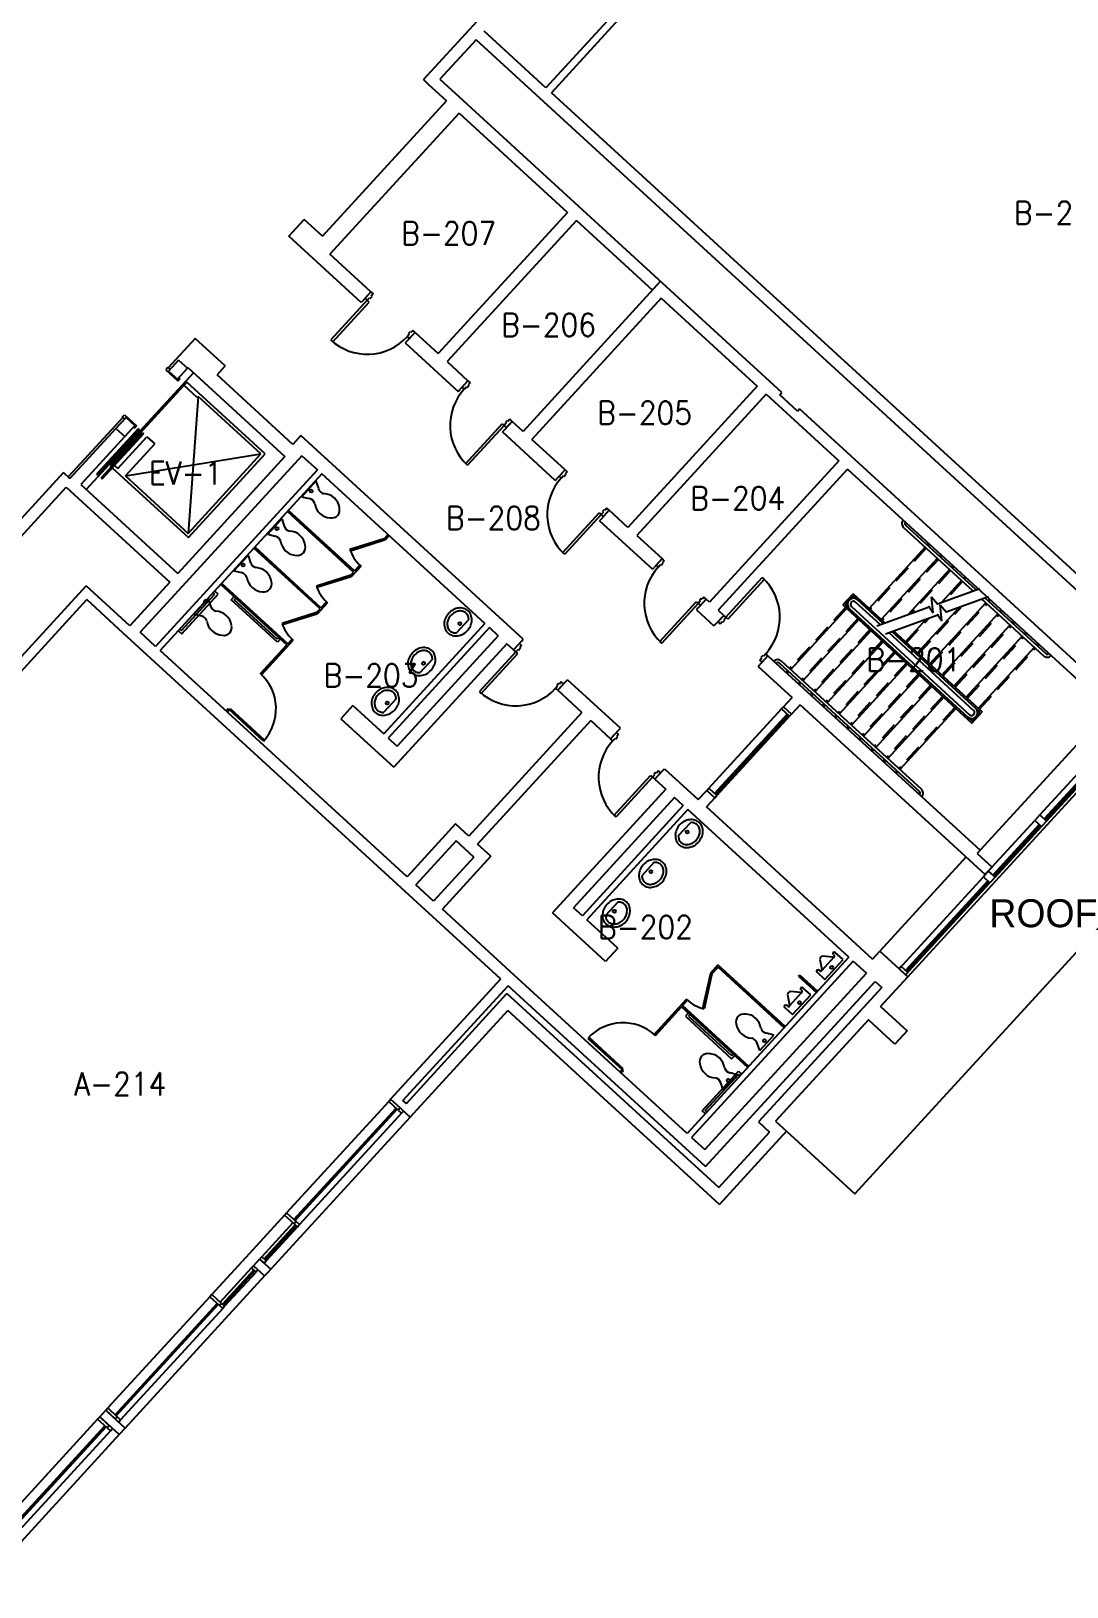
# Model space of a CAD drawing. Header units: inches. Extents: x 0 to 15110, y -1099 to 7181.
# Drawn here: x 1981 to 2674, y 585 to 1625 of the extents above; entities that cross this region are included whole.
import ezdxf
from ezdxf.enums import TextEntityAlignment as Align

# ---------------------------------------------------------------- set-up
doc = ezdxf.new("R2010")
doc.units = ezdxf.units.IN
doc.header["$LTSCALE"] = 48
doc.header["$MEASUREMENT"] = 0
doc.linetypes.add('HIDDEN', pattern=[0.375, 0.25, -0.125])
doc.layers.get('0').update_dxf_attribs({"linetype": 'CONTINUOUS'})
for name, color, linetype in [('A-DOOR', 5, 'CONTINUOUS'), ('A-FLOR-STRS', 4, 'CONTINUOUS'), ('A-FURN', 6, 'CONTINUOUS'), ('A-GLAZ', 1, 'CONTINUOUS'), ('A-GLAZ-DETL', 5, 'CONTINUOUS'), ('A-ROOF', 5, 'CONTINUOUS'), ('A-TEXT', 3, 'CONTINUOUS'), ('A-WALL', 7, 'CONTINUOUS'), ('A-WALL-SILL', 3, 'CONTINUOUS'), ('SP-RMNO', 7, 'CONTINUOUS'), ('SP-ROOM', 7, 'CONTINUOUS'), ('SP-ROOMF', 7, 'CONTINUOUS')]:
    doc.layers.add(name, color=color, linetype=linetype)
doc.layers.get('0').off()
doc.layers.get('SP-ROOM').off()
doc.layers.get('SP-ROOMF').off()
doc.styles.add('ARCH', font='arch.shx')
doc.styles.add('ROMANS', font='ROMANS', dxfattribs={"width": 0.78})

# ---------------------------------------------------------------- blocks, each defined once
blk = doc.blocks.new('FMGRM1')
at = {"style": 'ROMANS', "width": 0.9}
for tag, p in [('DATA1', (0, -0.284)), ('DATA2', (0, -0.443)), ('DATA3', (0, -0.602)), ('DATA4', (0, -0.762)), ('DATA5', (0, -0.921))]:
    blk.add_attdef(tag, text='', height=0.117, dxfattribs=at).set_placement(p, align=Align.CENTER)
at = {"layer": 'SP-RMNO', "style": 'ROMANS', "width": 0.9}
blk.add_attdef('RMNUMB', text='', height=0.16, dxfattribs=at).set_placement((0, 0), align=Align.MIDDLE)

msp = doc.modelspace()

# ---------------------------------------------------------------- linework, layer by layer
at = {"layer": 'A-DOOR', "linetype": 'Continuous'}
for p, q in [((2204.7, 1446.9), (2208.6, 1451.1)), ((2206.2, 1445.5), (2204.7, 1446.9)), ((2207.5, 1447), (2206.2, 1445.5)), ((2208, 1446.5), (2207.5, 1447)), ((2209.2, 1447.9), (2208, 1446.5)), ((2208.6, 1451.1), (2210.1, 1449.8)), ((2210.1, 1449.8), (2208.8, 1448.3)), ((2208.8, 1448.3), (2209.2, 1447.9)), ((2206.2, 1445.5), (2181.9, 1419)), ((2183.2, 1417.8), (2207.5, 1444.3)), ((2207.5, 1444.3), (2206.2, 1445.5)), ((2236.6, 1425.4), (2235.3, 1424)), ((2238.1, 1424.1), (2236.6, 1425.4)), ((2181.9, 1419), (2183.2, 1417.8)), ((2234.1, 1422.6), (2232.8, 1421.2)), ((2232.8, 1421.2), (2234.2, 1419.9)), ((2234.9, 1424.4), (2233.6, 1423.1)), ((2233.6, 1423.1), (2234.1, 1422.6)), ((2234.2, 1419.9), (2238.1, 1424.1)), ((2235.3, 1424), (2234.9, 1424.4)), ((2080, 1405.5), (2073.3, 1398.1)), ((2089.9, 1397.1), (2018.3, 1319)), ((2072.8, 1400.6), (2071.5, 1399.1)), ((2071.5, 1399.1), (2079.6, 1391.7)), ((2072.8, 1400.6), (2074.3, 1399.3)), ((2073.3, 1398.1), (2079.2, 1392.7)), ((2079.2, 1392.7), (2085.9, 1400.1)), ((2080.2, 1393.8), (2080.9, 1393.2)), ((2079.6, 1391.7), (2080.9, 1393.2)), ((2269.6, 1387.4), (2273.5, 1391.7)), ((2271.1, 1386.1), (2269.6, 1387.4)), ((2272.4, 1387.5), (2271.1, 1386.1)), ((2272.9, 1387.1), (2272.4, 1387.5)), ((2274.1, 1388.5), (2272.9, 1387.1)), ((2273.5, 1391.7), (2275, 1390.3)), ((2275, 1390.3), (2273.7, 1388.9)), ((2273.7, 1388.9), (2274.1, 1388.5)), ((2038.1, 1359.8), (2044.9, 1367.2)), ((2042.4, 1367.4), (2043.8, 1368.9)), ((2042.4, 1367.4), (2043.9, 1366.1)), ((2043.8, 1368.9), (2051.9, 1361.5)), ((2044.9, 1367.2), (2050.8, 1361.8)), ((2272, 1336.4), (2296.3, 1362.9)), ((2296.3, 1362.9), (2297.6, 1361.8)), ((2298.9, 1363.2), (2297.6, 1361.8)), ((2299.7, 1365), (2298.5, 1363.6)), ((2298.5, 1363.6), (2298.9, 1363.2)), ((2299.1, 1360.4), (2303, 1364.6)), ((2300.2, 1364.6), (2299.7, 1365)), ((2301.5, 1366), (2300.2, 1364.6)), ((2303, 1364.6), (2301.5, 1366)), ((2053, 1359.7), (2025.1, 1329.3)), ((2053.7, 1359.1), (2025.9, 1328.7)), ((2050.8, 1361.8), (2044, 1354.4)), ((2049.8, 1360.7), (2050.5, 1360)), ((2051.9, 1361.5), (2050.5, 1360)), ((2053, 1359.7), (2053.7, 1359.1)), ((2297.6, 1361.8), (2273.3, 1335.2)), ((2297.6, 1361.8), (2299.1, 1360.4)), ((2273.3, 1335.2), (2272, 1336.4)), ((2334.5, 1328), (2338.4, 1332.2)), ((2338.4, 1332.2), (2339.9, 1330.9)), ((2025.1, 1329.3), (2025.9, 1328.7)), ((2336, 1326.6), (2334.5, 1328)), ((2337.3, 1328.1), (2336, 1326.6)), ((2337.7, 1327.6), (2337.3, 1328.1)), ((2339, 1329), (2337.7, 1327.6)), ((2339.9, 1330.9), (2338.5, 1329.4)), ((2338.5, 1329.4), (2339, 1329)), ((2336.9, 1276.9), (2361.2, 1303.5)), ((2362.5, 1302.3), (2338.2, 1275.8)), ((2361.2, 1303.5), (2362.5, 1302.3)), ((2363.8, 1303.7), (2362.5, 1302.3)), ((2362.5, 1302.3), (2364, 1301)), ((2364.6, 1305.5), (2363.4, 1304.2)), ((2363.4, 1304.2), (2363.8, 1303.7)), ((2364, 1301), (2367.9, 1305.2)), ((2365.1, 1305.1), (2364.6, 1305.5)), ((2366.4, 1306.5), (2365.1, 1305.1)), ((2367.9, 1305.2), (2366.4, 1306.5)), ((2217.5, 1286.1), (2194.6, 1278.9)), ((2217.8, 1285.1), (2194.9, 1277.9)), ((2217.8, 1285.1), (2217.5, 1286.1)), ((2338.2, 1275.8), (2336.9, 1276.9)), ((2399.4, 1268.5), (2403.3, 1272.8)), ((2403.9, 1269.6), (2402.6, 1268.2)), ((2403.3, 1272.8), (2404.7, 1271.4)), ((2404.7, 1271.4), (2403.4, 1270)), ((2403.4, 1270), (2403.9, 1269.6)), ((2195.1, 1261.7), (2172.2, 1254.5)), ((2195.4, 1260.7), (2172.5, 1253.5)), ((2195.4, 1260.7), (2195.1, 1261.7)), ((2400.8, 1267.2), (2399.4, 1268.5)), ((2402.2, 1268.6), (2400.8, 1267.2)), ((2402.6, 1268.2), (2402.2, 1268.6)), ((2446, 1233.6), (2470.3, 1260.1)), ((2471.6, 1258.9), (2447.3, 1232.4)), ((2470.3, 1260.1), (2471.6, 1258.9)), ((2401.8, 1217.5), (2426.1, 1244)), ((2427.4, 1242.9), (2403.1, 1216.3)), ((2426.1, 1244), (2427.4, 1242.9)), ((2428.7, 1244.3), (2427.4, 1242.9)), ((2427.4, 1242.9), (2428.9, 1241.5)), ((2429.5, 1246.1), (2428.2, 1244.7)), ((2428.2, 1244.7), (2428.7, 1244.3)), ((2428.9, 1241.5), (2432.8, 1245.7)), ((2430, 1245.7), (2429.5, 1246.1)), ((2431.3, 1247.1), (2430, 1245.7)), ((2432.8, 1245.7), (2431.3, 1247.1)), ((2172.2, 1236.7), (2149.3, 1229.5)), ((2172.5, 1235.7), (2149.6, 1228.5)), ((2172.5, 1235.7), (2172.2, 1236.7)), ((2444.5, 1234.9), (2440.7, 1230.7)), ((2440.7, 1230.7), (2442.1, 1229.3)), ((2442.1, 1229.3), (2443.4, 1230.8)), ((2443.4, 1230.8), (2443.9, 1230.3)), ((2443.9, 1230.3), (2445.2, 1231.7)), ((2446, 1233.6), (2444.5, 1234.9)), ((2444.7, 1232.2), (2446, 1233.6)), ((2445.2, 1231.7), (2444.7, 1232.2)), ((2447.3, 1232.4), (2446, 1233.6)), ((2403.1, 1216.3), (2401.8, 1217.5)), ((2305.5, 1210.5), (2281.2, 1183.9)), ((2282.4, 1182.7), (2306.8, 1209.3)), ((2304, 1211.8), (2307.9, 1216)), ((2305.5, 1210.5), (2304, 1211.8)), ((2306.8, 1211.9), (2305.5, 1210.5)), ((2306.8, 1209.3), (2305.5, 1210.5)), ((2307.2, 1211.5), (2306.8, 1211.9)), ((2308.5, 1212.8), (2307.2, 1211.5)), ((2307.9, 1216), (2309.4, 1214.7)), ((2309.4, 1214.7), (2308.1, 1213.3)), ((2308.1, 1213.3), (2308.5, 1212.8)), ((2469.5, 1206.9), (2470.8, 1208.3)), ((2470, 1206.4), (2469.5, 1206.9)), ((2474, 1207.9), (2470.2, 1203.7)), ((2470.8, 1208.3), (2471.3, 1207.8)), ((2471.3, 1207.8), (2472.6, 1209.3)), ((2472.6, 1209.3), (2474, 1207.9)), ((2468.7, 1205), (2470, 1206.4)), ((2470.2, 1203.7), (2468.7, 1205)), ((2333.3, 1187.6), (2332, 1186.1)), ((2332, 1186.1), (2333.5, 1184.8)), ((2334.1, 1189.4), (2332.9, 1188)), ((2332.9, 1188), (2333.3, 1187.6)), ((2333.5, 1184.8), (2337.4, 1189)), ((2334.6, 1188.9), (2334.1, 1189.4)), ((2335.9, 1190.4), (2334.6, 1188.9)), ((2337.4, 1189), (2335.9, 1190.4)), ((2281.2, 1183.9), (2282.4, 1182.7)), ((2114, 1171.7), (2114.7, 1172.4)), ((2136.8, 1150.8), (2114, 1171.7)), ((2137.5, 1151.5), (2114.7, 1172.4)), ((2368.9, 1152.4), (2372.8, 1156.6)), ((2372.8, 1156.6), (2374.2, 1155.2)), ((2374.2, 1155.2), (2372.9, 1153.8)), ((2370.4, 1151), (2368.9, 1152.4)), ((2371.7, 1152.4), (2370.4, 1151)), ((2372.1, 1152), (2371.7, 1152.4)), ((2373.4, 1153.4), (2372.1, 1152)), ((2372.9, 1153.8), (2373.4, 1153.4)), ((2371.3, 1101.3), (2395.6, 1127.9)), ((2396.9, 1126.7), (2372.6, 1100.1)), ((2395.6, 1127.9), (2396.9, 1126.7)), ((2398.2, 1128.1), (2396.9, 1126.7)), ((2396.9, 1126.7), (2398.4, 1125.3)), ((2399, 1129.9), (2397.7, 1128.5)), ((2397.7, 1128.5), (2398.2, 1128.1)), ((2398.4, 1125.3), (2402.3, 1129.6)), ((2399.5, 1129.5), (2399, 1129.9)), ((2400.8, 1130.9), (2399.5, 1129.5)), ((2402.3, 1129.6), (2400.8, 1130.9)), ((2372.6, 1100.1), (2371.3, 1101.3)), ((2435.6, 995.5), (2430.4, 972.1)), ((2436.6, 995.3), (2431.4, 971.9)), ((2435.6, 995.5), (2436.6, 995.3)), ((2353.6, 952.1), (2376.5, 931.2)), ((2354.3, 952.9), (2377.1, 931.9)), ((2376.5, 931.2), (2377.1, 931.9))]:
    msp.add_line(p, q, dxfattribs=at)
for centre, radius, start, end in [((2217.5, 1286.1), 24, 197.5, 227.5), ((2195.1, 1261.7), 24, 197.5, 227.5), ((2172.2, 1236.7), 24, 197.5, 227.5), ((2113.2, 1172.4), 32, 317.5, 47.4963), ((2377.2, 930.5), 32, 47.5037, 137.5)]:
    msp.add_arc(centre, radius, start, end, dxfattribs=at)
for centre, major_axis, ratio, start_param, end_param in [((2206.2, 1445.5), (-25.5, 25.5), 1, 1.614429, 3.185226), ((2297.6, 1361.8), (-25.5, 25.5), 1, 0.043633, 1.61443), ((2362.5, 1302.3), (-25.5, 25.5), 1, 0.043633, 1.61443), ((2427.4, 1242.9), (25.5, 25.5), 1, 1.61443, 3.185226), ((2446, 1233.6), (-25.5, 25.5), 1, 3.185226, 4.756022), ((2305.5, 1210.5), (-25.5, 25.5), 1, 1.614429, 3.185226), ((2396.9, 1126.7), (25.5, 25.5), 1, 1.61443, 3.185226), ((2436.6, 995.3), (0, 24), 0.999688, 2.399828, 2.923426)]:
    msp.add_ellipse(centre, major_axis=major_axis, ratio=ratio, start_param=start_param, end_param=end_param, dxfattribs=at)
at = {"layer": 'A-FLOR-STRS', "linetype": 'Continuous'}
for p, q in [((2611.1, 1251.2), (2564.8, 1293.6)), ((2613.2, 1252), (2566.1, 1295.1)), ((2579.2, 1280.4), (2541.7, 1239.5)), ((2581.5, 1283), (2580.5, 1281.9)), ((2587.3, 1273), (2549.8, 1232.1)), ((2589.6, 1275.6), (2588.6, 1274.5)), ((2595.4, 1265.6), (2567.8, 1235.5)), ((2597.7, 1268.2), (2596.7, 1267.1)), ((2605.9, 1260.7), (2604.8, 1259.6)), ((2524.2, 1242), (2531, 1249.3)), ((2552.2, 1229.9), (2531, 1249.3)), ((2587.4, 1242.6), (2615.8, 1252.9)), ((2603.5, 1258.2), (2590.2, 1243.6)), ((2526.8, 1239.6), (2489.3, 1198.7)), ((2524.2, 1242), (2610.5, 1162.9)), ((2525.6, 1242), (2531, 1247.9)), ((2525.6, 1242), (2610.4, 1164.3)), ((2529.9, 1240.8), (2608.8, 1168.5)), ((2551.1, 1229.5), (2531, 1247.9)), ((2549, 1228.7), (2532.6, 1243.7)), ((2546.9, 1227.9), (2581.8, 1240.6)), ((2574.1, 1209.8), (2602.4, 1240.6)), ((2581.8, 1240.6), (2584.5, 1236.6)), ((2582.2, 1202.4), (2619.7, 1243.3)), ((2584.5, 1236.6), (2583.5, 1247.2)), ((2583.5, 1247.2), (2587.4, 1242.6)), ((2590.3, 1231.3), (2589.3, 1241.9)), ((2589.3, 1241.9), (2593.2, 1237.3)), ((2593.2, 1237.3), (2621.5, 1247.6)), ((2616.9, 1245.9), (2658.4, 1207.8)), ((2619, 1246.7), (2659.8, 1209.3)), ((2621.1, 1244.8), (2622.1, 1245.9)), ((2629.2, 1237.3), (2630.2, 1238.4)), ((2534.9, 1232.2), (2497.4, 1191.2)), ((2552.6, 1222.6), (2587.6, 1235.3)), ((2566, 1217.2), (2580, 1232.5)), ((2587.6, 1235.3), (2590.3, 1231.3)), ((2590.3, 1194.9), (2627.8, 1235.9)), ((2598.4, 1187.5), (2635.9, 1228.4)), ((2637.3, 1229.9), (2638.3, 1231)), ((2543, 1224.7), (2505.5, 1183.8)), ((2551.1, 1217.3), (2513.6, 1176.4)), ((2554.8, 1223.4), (2611.5, 1171.4)), ((2556.9, 1224.2), (2615.8, 1170.2)), ((2558, 1224.6), (2617.2, 1170.3)), ((2606.5, 1180.1), (2644, 1221)), ((2645.4, 1222.5), (2646.4, 1223.6)), ((2559.2, 1209.9), (2521.7, 1168.9)), ((2614.7, 1172.6), (2652.2, 1213.6)), ((2653.5, 1215), (2654.5, 1216.1)), ((2481.7, 1202.9), (2575.3, 1117.1)), ((2483, 1204.4), (2576.7, 1118.6)), ((2488, 1197.2), (2486.9, 1196.1)), ((2567.4, 1202.4), (2529.9, 1161.5)), ((2496.1, 1189.8), (2495.1, 1188.7)), ((2575.5, 1195), (2538, 1154.1)), ((2583.6, 1187.6), (2546.1, 1146.6)), ((2504.2, 1182.3), (2503.2, 1181.2)), ((2591.7, 1180.1), (2554.2, 1139.2)), ((2512.3, 1174.9), (2511.3, 1173.8)), ((2520.4, 1167.5), (2519.4, 1166.4)), ((2599.8, 1172.7), (2562.3, 1131.8)), ((2610.4, 1164.3), (2615.8, 1170.2)), ((2610.5, 1162.9), (2617.2, 1170.3)), ((2528.5, 1160), (2527.5, 1158.9)), ((2536.6, 1152.6), (2535.6, 1151.5)), ((2544.7, 1145.2), (2543.7, 1144.1)), ((2552.8, 1137.7), (2551.8, 1136.6)), ((2560.9, 1130.3), (2559.9, 1129.2))]:
    msp.add_line(p, q, dxfattribs=at)
at = {"layer": 'A-FLOR-STRS', "linetype": 'HIDDEN'}
for p, q in [((2579.9, 1279.8), (2542.4, 1238.9)), ((2582.3, 1282.4), (2581.2, 1281.2)), ((2588, 1272.3), (2550.5, 1231.4)), ((2590.4, 1274.9), (2589.4, 1273.8)), ((2596.1, 1264.9), (2569.9, 1236.3)), ((2598.5, 1267.5), (2597.5, 1266.4)), ((2606.6, 1260.1), (2605.6, 1259)), ((2604.2, 1257.5), (2592.2, 1244.4)), ((2526.1, 1240.3), (2488.6, 1199.3)), ((2574.8, 1209.1), (2604.4, 1241.4)), ((2583, 1201.7), (2620.4, 1242.6)), ((2621.8, 1244.1), (2622.8, 1245.2)), ((2629.9, 1236.7), (2630.9, 1237.8)), ((2534.2, 1232.8), (2496.7, 1191.9)), ((2566.7, 1216.6), (2582.1, 1233.3)), ((2591.1, 1194.3), (2628.6, 1235.2)), ((2599.2, 1186.8), (2636.7, 1227.8)), ((2638, 1229.2), (2639, 1230.3)), ((2542.3, 1225.4), (2504.8, 1184.5)), ((2550.4, 1218), (2512.9, 1177)), ((2558.6, 1224), (2559.7, 1225.2)), ((2607.3, 1179.4), (2644.8, 1220.3)), ((2646.1, 1221.8), (2647.1, 1222.9)), ((2558.5, 1210.5), (2521, 1169.6)), ((2615.4, 1172), (2652.9, 1212.9)), ((2654.2, 1214.4), (2655.3, 1215.5)), ((2487.2, 1197.9), (2486.2, 1196.8)), ((2566.6, 1203.1), (2529.1, 1162.2)), ((2495.3, 1190.4), (2494.3, 1189.3)), ((2574.7, 1195.7), (2537.2, 1154.8)), ((2582.8, 1188.2), (2545.3, 1147.3)), ((2503.4, 1183), (2502.4, 1181.9)), ((2511.5, 1175.6), (2510.5, 1174.5)), ((2590.9, 1180.8), (2553.4, 1139.9)), ((2519.7, 1168.1), (2518.6, 1167)), ((2599.1, 1173.4), (2561.6, 1132.5)), ((2527.8, 1160.7), (2526.8, 1159.6)), ((2535.9, 1153.3), (2534.9, 1152.2)), ((2544, 1145.8), (2543, 1144.7)), ((2552.1, 1138.4), (2551.1, 1137.3)), ((2560.2, 1131), (2559.2, 1129.9))]:
    msp.add_line(p, q, dxfattribs=at)
at = {"layer": 'A-FLOR-STRS', "linetype": 'Continuous'}
for centre, radius, start, end in [((2567.1, 1296.2), 3.5, 137.5, 227.5015), ((2567.1, 1296.2), 1.5, 137.5, 227.5023), ((2531.3, 1242.3), 4, 47.5, 227.5), ((2531.3, 1242.3), 2, 47.5, 227.5), ((2660.8, 1210.4), 3.5, 227.4986, 317.5), ((2660.8, 1210.4), 1.5, 227.4986, 317.5), ((2480.7, 1201.8), 3.5, 47.4991, 137.5), ((2480.7, 1201.8), 1.5, 47.498, 137.5), ((2610.2, 1170), 4, 227.5, 47.5029), ((2610.2, 1170), 2, 227.5, 47.5048), ((2574.3, 1116), 1.5, 317.5, 47.5), ((2574.3, 1116), 3.5, 317.5, 47.5009)]:
    msp.add_arc(centre, radius, start, end, dxfattribs=at)
for p in [(2581.8, 1240.6), (2587.4, 1242.6), (2587.6, 1235.3), (2593.2, 1237.3)]:
    msp.add_point(p, dxfattribs=at)
at = {"layer": 'A-FURN', "linetype": 'Continuous'}
for p, q in [((2162.4, 1314.2), (2171.9, 1324.5)), ((2171.9, 1324.5), (2173.5, 1319.6)), ((2162.4, 1314.2), (2167.4, 1313)), ((2139.6, 1289.1), (2149, 1299.4)), ((2149, 1299.4), (2150.7, 1294.6)), ((2139.6, 1289.1), (2144.6, 1287.9)), ((2117, 1264.7), (2126.5, 1275)), ((2126.5, 1275), (2128.1, 1270.1)), ((2117, 1264.7), (2122, 1263.5)), ((2082, 1224.7), (2104.3, 1249)), ((2082.1, 1222.6), (2106.4, 1249.1)), ((2104.3, 1249), (2103.2, 1250)), ((2106.4, 1249.1), (2104.2, 1251.1)), ((2099.7, 1246), (2090.3, 1235.7)), ((2099.7, 1246), (2101.4, 1241.1)), ((2115.1, 1245.2), (2117.1, 1247.5)), ((2146.1, 1216.9), (2115.1, 1245.2)), ((2117.2, 1245.3), (2118.2, 1246.4)), ((2146, 1219), (2117.2, 1245.3)), ((2090.3, 1235.7), (2095.3, 1234.5)), ((2265.9, 1223.2), (2274.1, 1232.1)), ((2079.9, 1224.6), (2082.1, 1222.6)), ((2080.9, 1225.7), (2082, 1224.7)), ((2147, 1220.1), (2146, 1219)), ((2148.1, 1219.1), (2146.1, 1216.9)), ((2249.8, 1205.6), (2241.6, 1196.6)), ((2225.4, 1179), (2217.3, 1170.1)), ((2414.1, 1087.4), (2422.3, 1096.3)), ((2398, 1069.8), (2389.8, 1060.8)), ((2373.7, 1043.2), (2365.5, 1034.3)), ((2524.3, 1004.8), (2519.1, 1009.5)), ((2508.7, 1004.8), (2510.1, 998.2)), ((2518.2, 1006.3), (2510.1, 997.5)), ((2517.5, 1006.3), (2510.7, 1007.1)), ((2512.1, 991.5), (2524.3, 1004.8)), ((2517.8, 1008.1), (2518.5, 1007.4)), ((2507, 996.3), (2512.1, 991.5)), ((2509.1, 997.1), (2508.3, 997.7)), ((2487.1, 981.3), (2488.4, 974.6)), ((2496.6, 982.7), (2488.5, 973.9)), ((2495.9, 982.7), (2489.1, 983.5)), ((2490.5, 968), (2502.7, 981.2)), ((2496.2, 984.5), (2496.9, 983.8)), ((2502.7, 981.2), (2497.5, 986)), ((2420.9, 969.1), (2418.9, 966.9)), ((2422, 968.1), (2421, 967)), ((2485.3, 972.7), (2490.5, 968)), ((2487.4, 973.5), (2486.7, 974.2)), ((2418.9, 966.9), (2449.8, 938.5)), ((2421, 967), (2449.7, 940.6)), ((2468.6, 944), (2466.9, 948.9)), ((2468.6, 944), (2478, 954.3)), ((2478, 954.3), (2473, 955.5)), ((2449.7, 940.6), (2450.7, 941.7)), ((2449.8, 938.5), (2451.9, 940.7)), ((2430.1, 903.7), (2454.4, 930.2)), ((2432.2, 903.8), (2454.5, 928.1)), ((2453.7, 927.8), (2444.2, 917.4)), ((2453.7, 927.8), (2448.7, 929)), ((2454.4, 930.2), (2456.6, 928.2)), ((2454.5, 928.1), (2455.6, 927.1)), ((2444.2, 917.4), (2442.6, 922.3)), ((2432.3, 901.7), (2430.1, 903.7)), ((2433.3, 902.8), (2432.2, 903.8))]:
    msp.add_line(p, q, dxfattribs=at)
for centre in [(2168.6, 1318), (2145.8, 1292.9), (2123.2, 1268.5), (2098, 1244.2), (2268.1, 1229.4), (2243.8, 1202.8), (2219.5, 1176.3), (2420.1, 1090.1), (2395.7, 1063.6), (2371.4, 1037.1), (2516.7, 999.5), (2495.1, 975.9), (2471.8, 950.5), (2447.5, 924)]:
    msp.add_circle(centre, 1, dxfattribs=at)
for centre, radius, start, end in [((2166.2, 1308), 5.15, 18.4454, 76.5546), ((2178.4, 1321.2), 5.15, 198.4454, 256.5546), ((2176.6, 1305.2), 11.1, 8.1924, 86.8076), ((2182, 1311.2), 11.1, 188.1924, 266.8076), ((2182.4, 1305.3), 5.3, 259.3908, 15.6092), ((2155.5, 1296.2), 5.15, 198.4454, 256.5546), ((2153.7, 1280.2), 11.1, 8.1924, 86.8076), ((2143.4, 1282.9), 5.15, 18.4454, 76.5546), ((2159.2, 1286.1), 11.1, 188.1924, 266.8076), ((2159.6, 1280.3), 5.3, 259.3908, 15.6092), ((2133, 1271.8), 5.15, 198.4454, 256.5546), ((2120.8, 1258.5), 5.15, 18.4454, 76.5546), ((2136.7, 1261.7), 11.1, 188.1924, 266.8076), ((2131.2, 1255.7), 11.1, 8.1924, 86.8076), ((2137, 1255.9), 5.3, 259.3908, 15.6092), ((2106.3, 1242.7), 5.15, 198.4454, 256.5546), ((2104.4, 1226.7), 11.1, 8.1924, 86.8076), ((2269.3, 1228.3), 11.8, 118.4565, 137.5), ((2268.5, 1229.8), 10.1, 97.6944, 118.4565), ((2268.5, 1229.8), 8.08, 97.6944, 118.4565), ((2268.3, 1231.1), 8.75, 73.93, 97.6944), ((2268.3, 1231.1), 6.75, 73.93, 97.6944), ((2268.7, 1232.5), 7.29, 47.5, 73.93), ((2268.7, 1232.5), 7.29, 21.07, 47.5), ((2094.1, 1229.5), 5.15, 18.4454, 76.5546), ((2109.9, 1232.7), 11.1, 188.1924, 266.8076), ((2110.3, 1226.8), 5.3, 259.3908, 15.6092), ((2267.7, 1229), 10.1, 156.5435, 177.3056), ((2266.4, 1229), 8.75, 177.3056, 201.07), ((2269.3, 1228.3), 11.8, 137.5, 156.5435), ((2267.7, 1229), 8.08, 156.5435, 177.3056), ((2266.4, 1229), 6.75, 177.3056, 201.07), ((2269.3, 1228.3), 9.77, 137.5, 156.5435), ((2269.3, 1228.3), 9.77, 118.4565, 137.5), ((2268.7, 1232.5), 5.29, 47.5, 73.93), ((2268.7, 1232.5), 5.29, 21.07, 47.5), ((2264.5, 1232.7), 11.8, 317.5, 336.5435), ((2267.3, 1232), 6.75, 1.1138, 21.07), ((2266, 1232.1), 10.1, 336.5435, 357.3056), ((2267.3, 1232), 8.75, 357.3056, 21.07), ((2265, 1228.5), 7.29, 201.07, 227.5), ((2265, 1228.5), 5.29, 201.07, 227.5), ((2265, 1228.5), 7.29, 227.5, 253.93), ((2265, 1228.5), 5.29, 227.5, 253.93), ((2265.4, 1229.9), 8.75, 253.93, 277.6944), ((2265.4, 1229.9), 6.75, 253.93, 273.8862), ((2265.3, 1231.2), 10.1, 277.6944, 298.4565), ((2264.5, 1232.7), 11.8, 298.4565, 317.5), ((2245, 1201.8), 11.8, 137.5, 156.5435), ((2245, 1201.8), 9.77, 137.5, 156.5435), ((2245, 1201.8), 11.8, 118.4565, 137.5), ((2245, 1201.8), 9.77, 118.4565, 137.5), ((2244.2, 1203.3), 10.1, 97.6944, 118.4565), ((2244.2, 1203.3), 8.08, 97.6944, 118.4565), ((2244, 1204.6), 8.75, 73.93, 97.6944), ((2244, 1204.6), 6.75, 73.93, 97.6944), ((2244.4, 1206), 5.29, 47.5, 73.93), ((2244.4, 1206), 7.29, 47.5, 73.93), ((2244.4, 1206), 5.29, 21.07, 47.5), ((2244.4, 1206), 7.29, 21.07, 47.5), ((2243, 1205.5), 6.75, 1.1138, 21.07), ((2243, 1205.5), 8.75, 357.3056, 21.07), ((2243.4, 1202.4), 10.1, 156.5435, 177.3056), ((2242.1, 1202.5), 8.75, 177.3056, 201.07), ((2240.7, 1202), 7.29, 201.07, 227.5), ((2243.4, 1202.4), 8.08, 156.5435, 177.3056), ((2242.1, 1202.5), 6.75, 177.3056, 201.07), ((2240.7, 1202), 5.29, 201.07, 227.5), ((2240.7, 1202), 7.29, 227.5, 253.93), ((2240.7, 1202), 5.29, 227.5, 253.93), ((2241.1, 1203.4), 6.75, 253.93, 273.8862), ((2240.1, 1206.2), 11.8, 298.4565, 317.5), ((2240.1, 1206.2), 11.8, 317.5, 336.5435), ((2241.7, 1205.5), 10.1, 336.5435, 357.3056), ((2219.8, 1176.7), 10.1, 97.6944, 118.4565), ((2219.7, 1178), 8.75, 73.93, 97.6944), ((2220.1, 1179.4), 7.29, 47.5, 73.93), ((2241.1, 1203.4), 8.75, 253.93, 277.6944), ((2240.9, 1204.7), 10.1, 277.6944, 298.4565), ((2219.1, 1175.9), 10.1, 156.5435, 177.3056), ((2217.8, 1176), 8.75, 177.3056, 201.07), ((2220.6, 1175.2), 11.8, 137.5, 156.5435), ((2219.1, 1175.9), 8.08, 156.5435, 177.3056), ((2217.8, 1176), 6.75, 177.3056, 201.07), ((2220.6, 1175.2), 9.77, 137.5, 156.5435), ((2220.6, 1175.2), 11.8, 118.4565, 137.5), ((2220.6, 1175.2), 9.77, 118.4565, 137.5), ((2219.8, 1176.7), 8.08, 97.6944, 118.4565), ((2219.7, 1178), 6.75, 73.93, 97.6944), ((2220.1, 1179.4), 5.29, 47.5, 73.93), ((2220.1, 1179.4), 5.29, 21.07, 47.5), ((2220.1, 1179.4), 7.29, 21.07, 47.5), ((2218.7, 1178.9), 6.75, 1.1138, 21.07), ((2217.4, 1179), 10.1, 336.5435, 357.3056), ((2218.7, 1178.9), 8.75, 357.3056, 21.07), ((2216.4, 1175.4), 7.29, 201.07, 227.5), ((2216.4, 1175.4), 5.29, 201.07, 227.5), ((2216.4, 1175.4), 7.29, 227.5, 253.93), ((2216.4, 1175.4), 5.29, 227.5, 253.93), ((2216.8, 1176.8), 8.75, 253.93, 277.6944), ((2216.8, 1176.8), 6.75, 253.93, 273.8862), ((2216.6, 1178.2), 10.1, 277.6944, 298.4565), ((2215.8, 1179.6), 11.8, 298.4565, 317.5), ((2215.8, 1179.6), 11.8, 317.5, 336.5435), ((2423.7, 1086.8), 11.8, 137.5, 156.5435), ((2423.7, 1086.8), 11.8, 118.4565, 137.5), ((2422.9, 1088.3), 10.1, 97.6944, 118.4565), ((2422.8, 1089.6), 8.75, 73.93, 97.6944), ((2422.8, 1089.6), 6.75, 73.93, 93.8862), ((2423.2, 1091), 5.29, 47.5, 73.93), ((2423.2, 1091), 7.29, 47.5, 73.93), ((2423.2, 1091), 5.29, 21.07, 47.5), ((2423.2, 1091), 7.29, 21.07, 47.5), ((2421.8, 1090.5), 6.75, 357.3056, 21.07), ((2421.8, 1090.5), 8.75, 357.3056, 21.07), ((2422.2, 1087.4), 10.1, 156.5435, 177.3056), ((2420.9, 1087.5), 8.75, 177.3056, 201.07), ((2419.5, 1087), 7.29, 201.07, 227.5), ((2420.9, 1087.5), 6.75, 181.1138, 201.07), ((2419.5, 1087), 5.29, 201.07, 227.5), ((2419.5, 1087), 5.29, 227.5, 253.93), ((2419.9, 1088.4), 6.75, 253.93, 277.6944), ((2419.7, 1089.7), 8.08, 277.6944, 298.4565), ((2418.9, 1091.2), 9.77, 298.4565, 317.5), ((2418.9, 1091.2), 11.8, 298.4565, 317.5), ((2418.9, 1091.2), 9.77, 317.5, 336.5435), ((2418.9, 1091.2), 11.8, 317.5, 336.5435), ((2420.5, 1090.5), 8.08, 336.5435, 357.3056), ((2420.5, 1090.5), 10.1, 336.5435, 357.3056), ((2398.6, 1061.7), 10.1, 97.6944, 118.4565), ((2398.4, 1063), 8.75, 73.93, 97.6944), ((2398.8, 1064.4), 7.29, 47.5, 73.93), ((2419.5, 1087), 7.29, 227.5, 253.93), ((2419.9, 1088.4), 8.75, 253.93, 277.6944), ((2419.7, 1089.7), 10.1, 277.6944, 298.4565), ((2397.9, 1060.9), 10.1, 156.5435, 177.3056), ((2396.5, 1061), 8.75, 177.3056, 201.07), ((2399.4, 1060.2), 11.8, 137.5, 156.5435), ((2399.4, 1060.2), 11.8, 118.4565, 137.5), ((2398.4, 1063), 6.75, 73.93, 93.8862), ((2398.8, 1064.4), 5.29, 47.5, 73.93), ((2398.8, 1064.4), 5.29, 21.07, 47.5), ((2396.2, 1064), 8.08, 336.5435, 357.3056), ((2398.8, 1064.4), 7.29, 21.07, 47.5), ((2397.5, 1063.9), 6.75, 357.3056, 21.07), ((2396.2, 1064), 10.1, 336.5435, 357.3056), ((2397.5, 1063.9), 8.75, 357.3056, 21.07), ((2395.2, 1060.4), 7.29, 201.07, 227.5), ((2396.5, 1061), 6.75, 181.1138, 201.07), ((2395.2, 1060.4), 5.29, 201.07, 227.5), ((2395.2, 1060.4), 7.29, 227.5, 253.93), ((2395.2, 1060.4), 5.29, 227.5, 253.93), ((2395.6, 1061.8), 8.75, 253.93, 277.6944), ((2395.6, 1061.8), 6.75, 253.93, 277.6944), ((2395.4, 1063.2), 8.08, 277.6944, 298.4565), ((2395.4, 1063.2), 10.1, 277.6944, 298.4565), ((2394.6, 1064.6), 9.77, 298.4565, 317.5), ((2394.6, 1064.6), 11.8, 298.4565, 317.5), ((2394.6, 1064.6), 9.77, 317.5, 336.5435), ((2394.6, 1064.6), 11.8, 317.5, 336.5435), ((2375.1, 1033.7), 11.8, 137.5, 156.5435), ((2375.1, 1033.7), 11.8, 118.4565, 137.5), ((2374.3, 1035.2), 10.1, 97.6944, 118.4565), ((2374.1, 1036.5), 8.75, 73.93, 97.6944), ((2374.1, 1036.5), 6.75, 73.93, 93.8862), ((2374.5, 1037.9), 5.29, 47.5, 73.93), ((2374.5, 1037.9), 7.29, 47.5, 73.93), ((2374.5, 1037.9), 5.29, 21.07, 47.5), ((2374.5, 1037.9), 7.29, 21.07, 47.5), ((2373.2, 1037.4), 8.75, 357.3056, 21.07), ((2373.6, 1034.4), 10.1, 156.5435, 177.3056), ((2372.2, 1034.4), 8.75, 177.3056, 201.07), ((2370.9, 1033.9), 7.29, 201.07, 227.5), ((2372.2, 1034.4), 6.75, 181.1138, 201.07), ((2370.9, 1033.9), 5.29, 201.07, 227.5), ((2370.9, 1033.9), 5.29, 227.5, 253.93), ((2370.3, 1038.1), 9.77, 298.4565, 317.5), ((2370.3, 1038.1), 11.8, 298.4565, 317.5), ((2370.3, 1038.1), 9.77, 317.5, 336.5435), ((2370.3, 1038.1), 11.8, 317.5, 336.5435), ((2371.8, 1037.4), 8.08, 336.5435, 357.3056), ((2373.2, 1037.4), 6.75, 357.3056, 21.07), ((2371.8, 1037.4), 10.1, 336.5435, 357.3056), ((2370.9, 1033.9), 7.29, 227.5, 253.93), ((2371.3, 1035.3), 8.75, 253.93, 277.6944), ((2371.3, 1035.3), 6.75, 253.93, 277.6944), ((2371.1, 1036.6), 8.08, 277.6944, 298.4565), ((2371.1, 1036.6), 10.1, 277.6944, 298.4565), ((2518.4, 1008.8), 1, 47.5, 227.5), ((2511.2, 1004.6), 2.5, 100.6301, 174.3699), ((2517.8, 1007), 0.791, 245.9349, 29.0651), ((2507.6, 997), 1, 47.5, 227.5), ((2509.4, 997.8), 0.791, 245.9349, 29.0651), ((2489.6, 981), 2.5, 100.6301, 174.3699), ((2496.8, 985.2), 1, 47.5, 227.5), ((2496.2, 983.4), 0.791, 245.9349, 29.0651), ((2458, 963.1), 5.3, 79.3908, 195.6092), ((2458.4, 957.3), 11.1, 8.1924, 86.8076), ((2486, 973.4), 1, 47.5, 227.5), ((2487.8, 974.2), 0.791, 245.9349, 29.0651), ((2463.9, 963.3), 11.1, 188.1924, 266.8076), ((2474.2, 960.5), 5.15, 198.4454, 256.5546), ((2462, 947.2), 5.15, 18.4454, 76.5546), ((2433.7, 936.6), 5.3, 79.3908, 195.6092), ((2434.1, 930.8), 11.1, 8.1924, 86.8076), ((2439.5, 936.7), 11.1, 188.1924, 266.8076), ((2437.7, 920.7), 5.15, 18.4454, 76.5546), ((2449.9, 934), 5.15, 198.4454, 256.5546)]:
    msp.add_arc(centre, radius, start, end, dxfattribs=at)
at = {"layer": 'A-GLAZ', "linetype": 'Continuous'}
for p, q in [((2487, 1168.8), (2438.4, 1115.8)), ((2487.8, 1168.1), (2439.2, 1115.1)), ((2655.9, 1101.5), (2709.7, 1160.2)), ((2712.6, 1157.5), (2658.8, 1098.8)), ((2713.4, 1156.8), (2659.6, 1098.1)), ((2660.3, 1097.4), (2714.1, 1156.1)), ((2621.4, 1063.9), (2652.5, 1097.8)), ((2655.5, 1095.1), (2624.4, 1061.2)), ((2656.2, 1094.4), (2625.1, 1060.5)), ((2625.9, 1059.8), (2656.9, 1093.7)), ((2561.7, 998.7), (2618.1, 1060.2)), ((2621, 1057.5), (2566, 997.5)), ((2566.1, 994.6), (2622.5, 1056.1)), ((2621.7, 1056.8), (2566.8, 996.8)), ((2157.1, 831), (2225.4, 905.4)), ((2157.9, 830.3), (2226.1, 904.8)), ((2229.1, 902.1), (2160.8, 827.6)), ((2156.5, 828.8), (2135.6, 806)), ((2137, 804.6), (2158, 827.5)), ((2137.8, 803.9), (2158.7, 826.8)), ((2159.5, 826.1), (2138.5, 803.3)), ((2107.9, 775.7), (2128.8, 798.6)), ((2130.3, 797.3), (2109.3, 774.4)), ((2131, 796.6), (2110.1, 773.7)), ((2110.8, 773), (2131.8, 795.9)), ((2037.6, 700.5), (2105.8, 774.9)), ((2038.3, 699.8), (2106.5, 774.3)), ((2109.5, 771.6), (2041.2, 697.1)), ((1962.6, 618.6), (2030.8, 693.1)), ((1963.3, 618), (2031.5, 692.4)), ((2034.5, 689.7), (1966.2, 615.3))]:
    msp.add_line(p, q, dxfattribs=at)
at = {"layer": 'A-GLAZ-DETL', "linetype": 'Continuous'}
for p, q in [((2483.2, 1172.4), (2484.6, 1173.8)), ((2483.2, 1172.4), (2488.5, 1167.5)), ((2484.5, 1173.8), (2489.9, 1168.9)), ((2488.5, 1167.5), (2489.9, 1168.9)), ((2433.2, 1117.8), (2434.5, 1119.3)), ((2433.2, 1117.8), (2438.5, 1112.9)), ((2434.5, 1119.3), (2439.9, 1114.4)), ((2438.5, 1112.9), (2439.9, 1114.4)), ((2655.9, 1101.5), (2652.5, 1097.8)), ((2652.5, 1097.8), (2656.9, 1093.7)), ((2655.9, 1101.5), (2660.3, 1097.4)), ((2660.3, 1097.4), (2656.9, 1093.7)), ((2621.4, 1063.9), (2618.1, 1060.2)), ((2621.4, 1063.9), (2625.9, 1059.8)), ((2618.1, 1060.2), (2622.5, 1056.1)), ((2625.9, 1059.8), (2622.5, 1056.1)), ((2563.1, 1000.2), (2561.7, 998.7)), ((2561.7, 998.7), (2566.1, 994.6)), ((2567.5, 996.1), (2563.1, 1000.2)), ((2567.5, 996.1), (2566.1, 994.6)), ((2220.5, 909.9), (2221.8, 911.4)), ((2226.8, 904.1), (2220.5, 909.9)), ((2221.8, 911.4), (2228.2, 905.6)), ((2228.2, 905.6), (2226.8, 904.1)), ((2228.2, 905.6), (2226.8, 904.1)), ((2230.4, 903.5), (2228.2, 905.6)), ((2226.8, 904.1), (2229.1, 902.1)), ((2229.1, 902.1), (2230.4, 903.5)), ((2150.9, 834), (2152.2, 835.5)), ((2157.3, 828.2), (2150.9, 834)), ((2152.2, 835.5), (2158.6, 829.6)), ((2158.6, 829.6), (2157.3, 828.2)), ((2158.6, 829.6), (2157.3, 828.2)), ((2157.3, 828.2), (2159.5, 826.1)), ((2160.8, 827.6), (2158.6, 829.6)), ((2159.5, 826.1), (2160.8, 827.6)), ((2135.6, 806), (2134.2, 804.5)), ((2134.2, 804.5), (2137.2, 801.8)), ((2138.5, 803.3), (2135.6, 806)), ((2137.2, 801.8), (2138.5, 803.3)), ((2128.8, 798.6), (2130.2, 800.1)), ((2131.8, 795.9), (2128.8, 798.6)), ((2130.2, 800.1), (2133.1, 797.4)), ((2133.1, 797.4), (2131.8, 795.9)), ((2102.3, 780.9), (2100.9, 779.4)), ((2108.6, 775.1), (2102.3, 780.9)), ((2100.9, 779.4), (2107.3, 773.6)), ((2107.3, 773.6), (2108.6, 775.1)), ((2107.3, 773.6), (2108.6, 775.1)), ((2109.5, 771.6), (2107.3, 773.6)), ((2108.6, 775.1), (2110.8, 773)), ((2110.8, 773), (2109.5, 771.6)), ((2025.9, 697.6), (2027.3, 699.1)), ((2032.3, 691.8), (2025.9, 697.6)), ((2028.5, 698), (2033.6, 693.2)), ((2031.3, 703.5), (2032.7, 705)), ((2037.7, 697.7), (2031.3, 703.5)), ((2032.7, 705), (2039, 699.1)), ((2039, 699.1), (2037.7, 697.7)), ((2039, 699.1), (2037.7, 697.7)), ((2037.7, 697.7), (2039.9, 695.6)), ((2041.2, 697.1), (2039, 699.1)), ((2039.9, 695.6), (2041.2, 697.1)), ((2033.6, 693.2), (2032.3, 691.8)), ((2033.6, 693.2), (2032.3, 691.8)), ((2032.3, 691.8), (2034.5, 689.7)), ((2035.8, 691.2), (2033.6, 693.2)), ((2034.5, 689.7), (2035.8, 691.2))]:
    msp.add_line(p, q, dxfattribs=at)
at = {"layer": 'A-ROOF', "linetype": 'Continuous'}
for p, q in [((2532.2, 848.1), (2770, 1107.6)), ((2486.5, 890), (2532.2, 848.1))]:
    msp.add_line(p, q, dxfattribs=at)
at = {"layer": 'A-WALL', "linetype": 'Continuous'}
for p, q in [((2243.7, 1593.1), (2344.6, 1703.1)), ((2391.8, 1659.9), (2325.6, 1587.6)), ((2398.8, 1660.2), (2329.3, 1584.3)), ((2325.6, 1587.6), (2284.3, 1625.5)), ((2278.9, 1619.6), (2254.8, 1593.3)), ((2749.3, 1188.6), (2278.9, 1619.6)), ((2243.7, 1593.1), (2247, 1590.1)), ((2254.8, 1593.3), (2265.1, 1583.8)), ((2247, 1590.1), (2259.2, 1578.9)), ((2483.3, 1383.8), (2265.1, 1583.8)), ((2747.6, 1201), (2329.3, 1584.3)), ((2176.3, 1488.4), (2259.2, 1578.9)), ((2267.6, 1570.7), (2181.2, 1476.3)), ((2267.6, 1570.6), (2340.1, 1504.3)), ((2153.7, 1488.4), (2164, 1499.6)), ((2176.3, 1488.4), (2164, 1499.6)), ((2340.1, 1504.3), (2253.6, 1409.9)), ((2346, 1498.9), (2259.5, 1404.5)), ((2346, 1498.9), (2396.8, 1452.3)), ((2202.1, 1444), (2153.7, 1488.4)), ((2208.6, 1451.1), (2181.2, 1476.3)), ((2402.2, 1458.2), (2310.4, 1357.9)), ((2208.6, 1451.1), (2203.2, 1445.2)), ((2402.7, 1446.9), (2316.3, 1352.5)), ((2402.7, 1446.9), (2466.9, 1388.1)), ((2203.2, 1445.2), (2202.1, 1444)), ((2091.1, 1420), (2073.1, 1400.3)), ((2111.2, 1401.6), (2091.1, 1420)), ((2232.7, 1418.2), (2231.6, 1417)), ((2231.6, 1417), (2267, 1384.6)), ((2238.1, 1424.1), (2232.7, 1418.2)), ((2238.1, 1424.1), (2253.6, 1409.9)), ((2080, 1405.5), (2085.9, 1400.1)), ((2259.5, 1404.5), (2273.5, 1391.7)), ((2085.9, 1400.1), (2086.3, 1400.5)), ((2086.3, 1400.5), (2151.1, 1341)), ((2111.2, 1401.6), (2105.8, 1395.7)), ((2156.4, 1349.2), (2105.8, 1395.7)), ((2085.6, 1390.9), (2034.3, 1334.9)), ((2092.4, 1380.6), (2083.6, 1388.7)), ((2138, 1342.9), (2085.6, 1390.9)), ((2267, 1384.6), (2268.1, 1385.8)), ((2273.5, 1391.7), (2268.1, 1385.8)), ((2466.9, 1388.1), (2380.4, 1293.7)), ((2482, 1382.3), (2483.3, 1383.8)), ((2093.1, 1381.3), (2086.5, 1289.7)), ((2092.4, 1380.6), (2093.1, 1381.3)), ((2135.1, 1342.8), (2093.1, 1381.3)), ((2472.8, 1382.7), (2386.3, 1288.3)), ((2472.8, 1382.7), (2521.4, 1338.1)), ((2493.8, 1371.5), (2482, 1382.3)), ((2493.8, 1371.5), (2495.1, 1373)), ((2707.8, 1178.1), (2495.1, 1373)), ((2042.7, 1367.2), (2006.2, 1327.4)), ((2303, 1364.6), (2297.6, 1358.7)), ((2310.4, 1357.9), (2303, 1364.6)), ((2038.1, 1359.8), (2007.4, 1326.3)), ((2044, 1354.4), (2014.6, 1322.3)), ((2028.3, 1326.8), (2056, 1357)), ((2029, 1326.1), (2056.7, 1356.4)), ((2038.1, 1359.8), (2044, 1354.4)), ((2039.3, 1333), (2058.9, 1354.3)), ((2056, 1357), (2056.7, 1356.4)), ((2058.9, 1354.3), (2064.1, 1349.6)), ((2161.8, 1355.1), (2156.4, 1349.2)), ((2310.5, 1218.9), (2161.8, 1355.1)), ((2297.6, 1358.7), (2296.5, 1357.6)), ((2331.9, 1325.1), (2296.5, 1357.6)), ((2338.4, 1332.2), (2316.3, 1352.5)), ((2044.5, 1328.2), (2064.1, 1349.6)), ((2044.5, 1328.2), (2135.1, 1342.8)), ((2086.5, 1289.7), (2135.1, 1342.8)), ((2086.6, 1286.9), (2138, 1342.9)), ((2034.3, 1334.9), (2035, 1334.2)), ((2035.7, 1333.5), (2086.6, 1286.9)), ((2039.3, 1333), (2037.1, 1335)), ((2172.8, 1332.1), (2064.7, 1214.1)), ((2151.1, 1341), (2079.5, 1262.9)), ((2162.4, 1341.5), (2080, 1251.6)), ((2162.4, 1341.5), (2172.8, 1332.1)), ((2338.4, 1332.2), (2333, 1326.3)), ((2338.4, 1332.2), (2333, 1326.3)), ((2338.4, 1332.2), (2333, 1326.3)), ((2338.9, 1331.7), (2338.9, 1331.7)), ((2521.4, 1338.1), (2435, 1243.7)), ((2527.3, 1332.7), (2440.9, 1238.3)), ((2527.3, 1332.7), (2702.4, 1172.2)), ((2003, 1330.3), (1890.8, 1207.9)), ((2003, 1330.3), (2007.4, 1326.3)), ((2014.6, 1322.3), (2079.5, 1262.9)), ((2028.3, 1326.8), (2029, 1326.1)), ((2044.5, 1328.2), (2086.5, 1289.7)), ((2175.7, 1329.4), (2067.6, 1211.4)), ((2284.8, 1229.4), (2175.7, 1329.4)), ((2331.9, 1325.1), (2333, 1326.3)), ((1907.5, 1214.3), (2004.8, 1320.5)), ((2004.8, 1320.5), (2074.1, 1257)), ((2197, 1263.8), (2152.8, 1304.4)), ((2197.7, 1264.6), (2153.5, 1305.1)), ((2367.9, 1305.2), (2362.5, 1299.3)), ((2367.3, 1305.7), (2367.3, 1305.7)), ((2380.4, 1293.7), (2367.9, 1305.2)), ((2362.5, 1299.3), (2361.4, 1298.1)), ((2396.8, 1265.7), (2361.4, 1298.1)), ((2174.6, 1239.3), (2130.3, 1279.8)), ((2175.2, 1240), (2131, 1280.6)), ((2217.5, 1286.1), (2220, 1288.8)), ((2217.5, 1286.1), (2218.2, 1285.4)), ((2218.2, 1285.4), (2220.7, 1288.2)), ((2386.3, 1288.3), (2403.3, 1272.8)), ((2403.3, 1272.8), (2397.9, 1266.9)), ((2403.3, 1272.8), (2397.9, 1266.9)), ((2403.3, 1272.8), (2397.9, 1266.9)), ((2403.8, 1272.3), (2403.8, 1272.3)), ((2195.1, 1261.7), (2197, 1263.8)), ((2195.1, 1261.7), (2195.8, 1261)), ((2195.8, 1261), (2202, 1267.7)), ((2197.7, 1264.6), (2201.2, 1268.4)), ((2201.2, 1268.4), (2202, 1267.7)), ((2396.8, 1265.7), (2397.9, 1266.9)), ((1941.3, 1170.7), (2018.3, 1254.7)), ((2047.5, 1228), (2018.3, 1254.7)), ((2074.1, 1257), (2047.5, 1228)), ((2080, 1251.6), (2054.3, 1223.6)), ((2108.2, 1255.6), (2152.4, 1215.1)), ((2108.8, 1256.4), (2153.1, 1215.8)), ((1941.7, 1161.3), (2018.7, 1245.4)), ((2043, 1223.1), (2018.7, 1245.4)), ((2172.2, 1236.7), (2174.6, 1239.3)), ((2172.9, 1236), (2179.6, 1243.3)), ((2175.2, 1240), (2178.9, 1244)), ((2178.9, 1244), (2179.6, 1243.3)), ((2427.3, 1239.8), (2426.2, 1238.6)), ((2426.2, 1238.6), (2438, 1227.8)), ((2432.8, 1245.7), (2427.3, 1239.8)), ((2432.8, 1245.7), (2427.3, 1239.8)), ((2432.8, 1245.7), (2427.3, 1239.8)), ((2432.2, 1246.2), (2432.2, 1246.2)), ((2435, 1243.7), (2432.8, 1245.7)), ((2440.9, 1238.3), (2444.5, 1234.9)), ((2172.2, 1236.7), (2172.9, 1236)), ((2284.8, 1229.4), (2217.3, 1155.6)), ((2439.1, 1229), (2438, 1227.8)), ((2444.5, 1234.9), (2439.1, 1229)), ((2444.5, 1234.9), (2439.1, 1229)), ((2295.2, 992), (2043, 1223.1)), ((2295.2, 992), (2043, 1223.1)), ((2064.7, 1214.1), (2054.3, 1223.6)), ((2135.6, 1195.3), (2156.7, 1218.3)), ((2153.1, 1215.8), (2156, 1219)), ((2156, 1219), (2156.7, 1218.3)), ((2287.8, 1226.7), (2220.2, 1152.9)), ((2293.7, 1221.3), (2226.1, 1147.5)), ((2287.8, 1226.7), (2293.7, 1221.3)), ((2309.4, 1217.7), (2304, 1211.8)), ((2309.4, 1217.7), (2310.5, 1218.9)), ((2232.8, 1060.1), (2067.6, 1211.4)), ((2134.9, 1196), (2152.4, 1215.1)), ((2299.6, 1215.9), (2223.9, 1133.3)), ((2304, 1211.8), (2299.6, 1215.9)), ((2474, 1207.9), (2468.6, 1202)), ((2474, 1207.9), (2616, 1077.9)), ((2467.5, 1200.8), (2468.6, 1202)), ((2467.5, 1200.8), (2490.2, 1180)), ((2333.5, 1184.8), (2338.9, 1190.7)), ((2338.9, 1190.7), (2340, 1191.9)), ((2375.4, 1159.5), (2340, 1191.9)), ((2349.7, 1169.9), (2333.5, 1184.8)), ((2484.5, 1173.8), (2490.2, 1180)), ((2113.2, 1172.4), (2111.9, 1170.9)), ((2114, 1171.7), (2112.6, 1170.2)), ((2113.2, 1172.4), (2114, 1171.7)), ((2196.6, 1174.6), (2188.5, 1165.7)), ((2188.5, 1165.7), (2223.9, 1133.3)), ((2196.6, 1174.6), (2217.3, 1155.6)), ((2349.7, 1169.9), (2274, 1087.3)), ((2495.6, 1175.1), (2489.9, 1168.9)), ((2495.6, 1175.1), (2619.4, 1061.6)), ((2355.6, 1164.5), (2279.9, 1081.9)), ((2355.6, 1164.5), (2368.9, 1152.4)), ((2368.9, 1152.4), (2374.3, 1158.3)), ((2374.3, 1158.3), (2375.4, 1159.5)), ((2220.2, 1152.9), (2226.1, 1147.5)), ((2398.4, 1125.3), (2403.8, 1131.2)), ((2398.4, 1125.3), (2405.7, 1118.6)), ((2403.8, 1131.2), (2404.9, 1132.4)), ((2404.9, 1132.4), (2427.5, 1111.7)), ((2405.7, 1118.6), (2330.1, 1036)), ((2411.6, 1113.2), (2344.1, 1039.4)), ((2417.5, 1107.8), (2411.6, 1113.2)), ((2427.5, 1111.7), (2433.2, 1117.8)), ((2438.5, 1112.9), (2432.9, 1106.8)), ((2417.5, 1107.8), (2350, 1034)), ((2420.5, 1105.1), (2352.9, 1031.3)), ((2528.1, 1006.4), (2420.5, 1105.1)), ((2543.9, 1005.1), (2432.9, 1106.8)), ((2265.2, 1095.5), (2232.8, 1060.1)), ((2274, 1087.3), (2265.2, 1095.5)), ((2265.7, 1084.2), (2238.7, 1054.7)), ((2277.5, 1073.3), (2265.7, 1084.2)), ((2288.8, 1073.8), (2279.9, 1081.9)), ((2277.5, 1073.3), (2250.5, 1043.9)), ((2288.8, 1073.8), (2256.4, 1038.4)), ((2616, 1077.9), (2613.9, 1075.6)), ((2613.9, 1075.6), (2623.9, 1066.5)), ((2623.9, 1066.5), (2619.4, 1061.6)), ((2250.5, 1043.9), (2238.7, 1054.7)), ((2301.8, 996.8), (2256.4, 1038.4)), ((2365.5, 1003.6), (2330.1, 1036)), ((2350, 1034), (2344.1, 1039.4)), ((2355.9, 1028.6), (2352.9, 1031.3)), ((2373.6, 1012.4), (2355.9, 1028.6)), ((2373.6, 1012.4), (2365.5, 1003.6)), ((2543.9, 1005.1), (2548.8, 1010.5)), ((2548.8, 1010.5), (2561.7, 998.7)), ((2528.1, 1006.4), (2420, 888.5)), ((2531.1, 1003.7), (2423, 885.8)), ((2435.8, 996), (2440.6, 1001.2)), ((2436.6, 995.3), (2440.7, 999.8)), ((2485.6, 960), (2440.6, 1001.2)), ((2484.9, 959.2), (2440.7, 999.8)), ((2531.1, 1003.7), (2539.9, 995.6)), ((2561.7, 998.7), (2567.6, 993.3)), ((2221.8, 911.4), (2295.5, 991.8)), ((2295.5, 991.8), (2295.2, 992)), ((2420, 888.5), (2301.8, 996.8)), ((2431.8, 877.7), (2539.9, 995.6)), ((2432.3, 866.4), (2545.8, 990.2)), ((2436.6, 995.3), (2435.8, 996)), ((2494.6, 993.7), (2495.3, 994.4)), ((2494.6, 993.7), (2506.5, 982.8)), ((2495.3, 994.4), (2507.2, 983.6)), ((2545.8, 990.2), (2550.3, 986.2)), ((2549.4, 973.4), (2567.6, 993.3)), ((2230, 910.6), (2300.4, 987.3)), ((2232.3, 908.6), (2299.6, 982.1)), ((2441.2, 852.4), (2299.6, 982.1)), ((2432.3, 866.4), (2300.4, 987.3)), ((2398.1, 954.8), (2419.6, 978.3)), ((2420.3, 977.6), (2419.6, 978.3)), ((2550.2, 986.2), (2467.8, 896.2)), ((2234.8, 899.5), (2300.1, 970.8)), ((2234.8, 899.5), (2300.1, 970.8)), ((2441.7, 841), (2300.1, 970.8)), ((2398.8, 954.1), (2416.3, 973.2)), ((2460.6, 932.7), (2416.3, 973.2)), ((2417, 974), (2420.3, 977.6)), ((2461.2, 933.4), (2417, 974)), ((2549.4, 973.4), (2567.1, 957.2)), ((2541.3, 964.6), (2479.1, 896.7)), ((2559, 948.3), (2541.3, 964.6)), ((2567.1, 957.2), (2559, 948.3)), ((2376.5, 931.2), (2375.1, 929.7)), ((2377.2, 930.5), (2375.8, 929)), ((2376.5, 931.2), (2377.2, 930.5)), ((2228.9, 904.9), (2234.8, 899.5)), ((2232.3, 908.6), (2230, 910.6)), ((2467.8, 896.2), (2475.2, 889.5)), ((2479.1, 896.7), (2486.5, 890)), ((2423, 885.8), (2431.8, 877.7)), ((2441.2, 852.4), (2475.2, 889.5)), ((2441.7, 841), (2486.5, 890)), ((2130.2, 800.1), (2132.2, 802.3)), ((2132.2, 802.3), (2134.2, 804.5)), ((2134.2, 804.5), (2141.6, 797.7)), ((2137.5, 793.3), (2130.2, 800.1)), ((2139.6, 795.5), (2137.5, 793.3)), ((2141.6, 797.7), (2139.6, 795.5)), ((2027.3, 699.1), (2031.3, 703.5)), ((2040.3, 687.2), (2027.3, 699.1)), ((2032.5, 702.4), (2044.3, 691.6)), ((2044.3, 691.6), (2040.3, 687.2))]:
    msp.add_line(p, q, dxfattribs=at)
at = {"layer": 'A-WALL-SILL', "linetype": 'Continuous'}
for p, q in [((2434.5, 1119.3), (2483.2, 1172.4)), ((2488.5, 1167.5), (2439.9, 1114.4)), ((2701.1, 1170.8), (2616, 1077.9)), ((2567.6, 993.3), (2716.9, 1156.2)), ((2606.5, 1073.5), (2548.8, 1010.5)), ((2220.5, 909.9), (2152.2, 835.5)), ((2234.8, 899.5), (2141.6, 797.7)), ((2150.9, 834), (2122.5, 803)), ((2102.3, 780.9), (2122.5, 803)), ((2137.5, 793.3), (2044.3, 691.6)), ((2100.9, 779.4), (2032.7, 705)), ((2025.9, 697.6), (1957.7, 623.1)), ((2040.3, 687.2), (1947, 585.4))]:
    msp.add_line(p, q, dxfattribs=at)

# ---------------------------------------------------------------- block references
at = {"layer": 'SP-ROOM', "linetype": 'Continuous'}
ref = msp.add_blockref('FMGRM1', (2670.2, 1504), dxfattribs=dict(at, xscale=96, yscale=96, zscale=96))
ref.add_attrib('RMNUMB', 'B-210', dxfattribs={"layer": 'SP-RMNO', "height": 15.36, "style": 'ROMANS', "width": 0.9}).set_placement((2670.2, 1504), align=Align.MIDDLE)
ref = msp.add_blockref('FMGRM1', (2041, 921.7), dxfattribs=dict(at, xscale=96, yscale=96, zscale=96))
ref.add_attrib('RMNUMB', 'A-214', dxfattribs={"layer": 'SP-RMNO', "height": 15.36, "style": 'ROMANS', "width": 0.9}).set_placement((2041, 921.7), align=Align.MIDDLE)
at = {"layer": 'SP-ROOMF', "linetype": 'Continuous'}
ref = msp.add_blockref('FMGRM1', (2260.6, 1490.3), dxfattribs=dict(at, xscale=96, yscale=96, zscale=96))
ref.add_attrib('RMNUMB', 'B-207', dxfattribs={"layer": 'SP-RMNO', "height": 15.36, "style": 'ROMANS', "width": 0.9}).set_placement((2260.6, 1490.3), align=Align.MIDDLE)
ref = msp.add_blockref('FMGRM1', (2327.4, 1429.1), dxfattribs=dict(at, xscale=96, yscale=96, zscale=96))
ref.add_attrib('RMNUMB', 'B-206', dxfattribs={"layer": 'SP-RMNO', "height": 15.36, "style": 'ROMANS', "width": 0.9}).set_placement((2327.4, 1429.1), align=Align.MIDDLE)
ref = msp.add_blockref('FMGRM1', (2391.6, 1370.3), dxfattribs=dict(at, xscale=96, yscale=96, zscale=96))
ref.add_attrib('RMNUMB', 'B-205', dxfattribs={"layer": 'SP-RMNO', "height": 15.36, "style": 'ROMANS', "width": 0.9}).set_placement((2391.6, 1370.3), align=Align.MIDDLE)
ref = msp.add_blockref('FMGRM1', (2084.7, 1330), dxfattribs=dict(at, xscale=96, yscale=96, zscale=96))
ref.add_attrib('RMNUMB', 'EV-1', dxfattribs={"layer": 'SP-RMNO', "height": 15.36, "style": 'ROMANS', "width": 0.9}).set_placement((2084.7, 1330), align=Align.MIDDLE)
ref = msp.add_blockref('FMGRM1', (2453.9, 1313.2), dxfattribs=dict(at, xscale=96, yscale=96, zscale=96))
ref.add_attrib('RMNUMB', 'B-204', dxfattribs={"layer": 'SP-RMNO', "height": 15.36, "style": 'ROMANS', "width": 0.9}).set_placement((2453.9, 1313.2), align=Align.MIDDLE)
ref = msp.add_blockref('FMGRM1', (2290.5, 1300), dxfattribs=dict(at, xscale=96, yscale=96, zscale=96))
ref.add_attrib('RMNUMB', 'B-208', dxfattribs={"layer": 'SP-RMNO', "height": 15.36, "style": 'ROMANS', "width": 0.9}).set_placement((2290.5, 1300), align=Align.MIDDLE)
ref = msp.add_blockref('FMGRM1', (2571.6, 1205.3), dxfattribs=dict(at, xscale=96, yscale=96, zscale=96))
ref.add_attrib('RMNUMB', 'B-201', dxfattribs={"layer": 'SP-RMNO', "height": 15.36, "style": 'ROMANS', "width": 0.9}).set_placement((2571.6, 1205.3), align=Align.MIDDLE)
ref = msp.add_blockref('FMGRM1', (2208.7, 1194.7), dxfattribs=dict(at, xscale=96, yscale=96, zscale=96))
ref.add_attrib('RMNUMB', 'B-203', dxfattribs={"layer": 'SP-RMNO', "height": 15.36, "style": 'ROMANS', "width": 0.9}).set_placement((2208.7, 1194.7), align=Align.MIDDLE)
ref = msp.add_blockref('FMGRM1', (2392.2, 1026.5), dxfattribs=dict(at, xscale=96, yscale=96, zscale=96))
ref.add_attrib('RMNUMB', 'B-202', dxfattribs={"layer": 'SP-RMNO', "height": 15.36, "style": 'ROMANS', "width": 0.9}).set_placement((2392.2, 1026.5), align=Align.MIDDLE)

# ---------------------------------------------------------------- texts
at = {"layer": 'A-TEXT', "lineweight": 18, "style": 'ARCH'}
msp.add_text('ROOF', height=18.7, dxfattribs=at).set_placement((2622.1, 1026.4))

doc.saveas('drawing.dxf')
